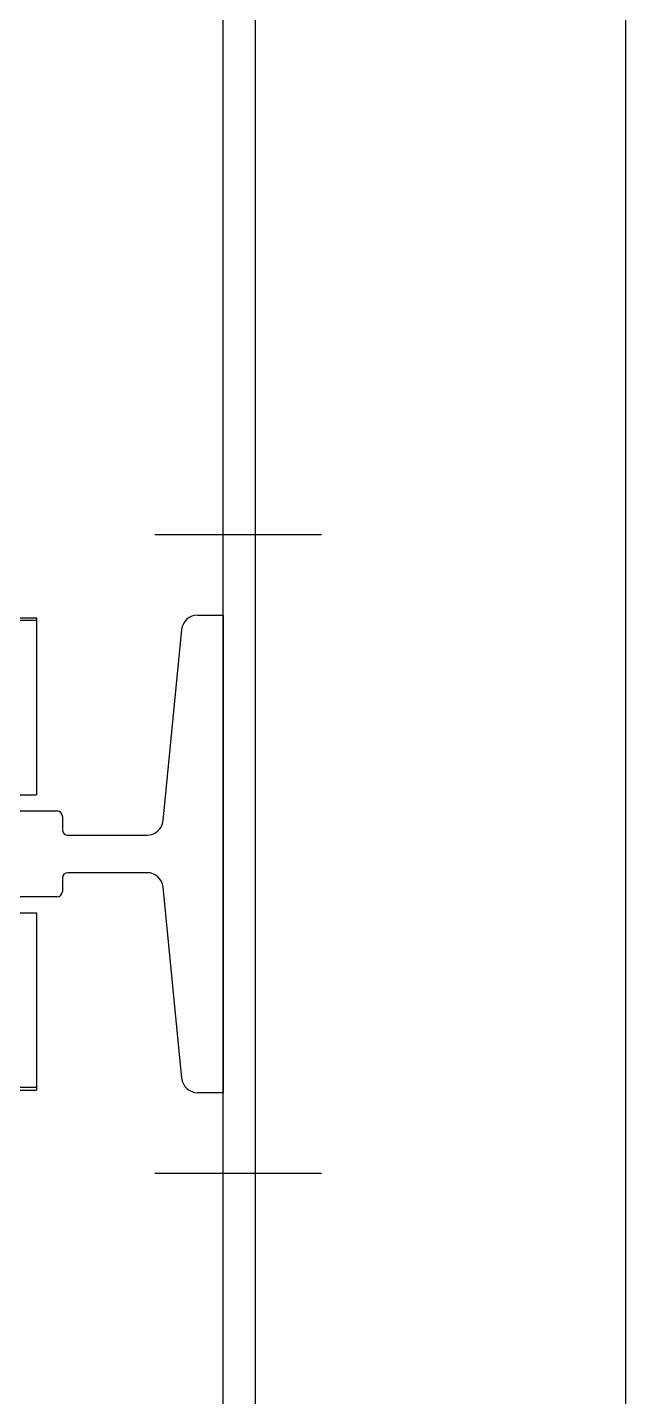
# Model space of a CAD drawing. Header units: millimetres. Extents: x -47382 to 204618, y -51045 to 127155.
# Drawn here: x 140120.9 to 140232.4, y 28270.8 to 28525.9 of the extents above; entities that cross this region are included whole.
import ezdxf

# ---------------------------------------------------------------- set-up
doc = ezdxf.new("R2010")
doc.units = ezdxf.units.MM
doc.header["$LTSCALE"] = 300
doc.header["$MEASUREMENT"] = 0
doc.layers.get('0').update_dxf_attribs({"linetype": 'CONTINUOUS'})
doc.layers.add('A-DETL-PEN8', color=8, linetype='CONTINUOUS')

# ---------------------------------------------------------------- blocks, each defined once
blk = doc.blocks.new('G$C69974227')
at = {"layer": 'A-DETL-PEN8'}
for p, q in [((5227.27, 3689.44, 51500), (5227.27, 4300.43, 51500)), ((5233.27, 3689.44, 51500), (5233.27, 4300.43, 51500)), ((5302.27, 4300.43, 51500), (5302.27, 3689.44, 51500)), ((5214.52, 4059.94, 51500), (5245.57, 4059.94, 51500)), ((5192.47, 4043.94, 51500), (5152.47, 4043.94, 51500)), ((5189.27, 4044.44, 51500), (5192.47, 4044.44, 51500)), ((5192.47, 4044.44, 51500), (5192.47, 4043.94, 51500)), ((5192.47, 4043.94, 51500), (5192.47, 4011.44, 51500)), ((5222.49, 4044.94, 51500), (5227.27, 4044.94, 51500)), ((5227.27, 4044.94, 51500), (5227.27, 3955.94, 51500)), ((5216.03, 4006.65, 51500), (5219.51, 4042.23, 51500)), ((5161.27, 4011.44, 51500), (5192.47, 4011.44, 51500)), ((5166.27, 4008.44, 51500), (5196.27, 4008.44, 51500)), ((5197.27, 4007.44, 51500), (5197.27, 4004.94, 51500)), ((5198.27, 4003.94, 51500), (5213.05, 4003.94, 51500)), ((5197.27, 3995.94, 51500), (5197.27, 3993.44, 51500)), ((5213.05, 3996.94, 51500), (5198.27, 3996.94, 51500)), ((5219.51, 3958.65, 51500), (5216.03, 3994.23, 51500)), ((5196.27, 3992.44, 51500), (5166.27, 3992.44, 51500)), ((5161.27, 3989.44, 51500), (5192.47, 3989.44, 51500)), ((5192.47, 3989.44, 51500), (5192.47, 3956.94, 51500)), ((5192.47, 3956.94, 51500), (5152.47, 3956.94, 51500)), ((5189.27, 3956.44, 51500), (5192.47, 3956.44, 51500)), ((5192.47, 3956.94, 51500), (5192.47, 3956.44, 51500)), ((5227.27, 3955.94, 51500), (5222.49, 3955.94, 51500)), ((5214.52, 3940.94, 51500), (5245.57, 3940.94, 51500))]:
    blk.add_line(p, q, dxfattribs=at)
for centre, radius, start, end in [((5222.49, 4041.94, 51500), 3, 90, 174.4278), ((5196.27, 4007.44, 51500), 1, 0, 90), ((5213.05, 4006.94, 51500), 3, 270, 354.4278), ((5198.27, 4004.94, 51500), 1, 180, 270), ((5198.27, 3995.94, 51500), 1, 90, 180), ((5213.05, 3993.94, 51500), 3, 5.5722, 90), ((5196.27, 3993.44, 51500), 1, 270, 0), ((5222.49, 3958.94, 51500), 3, 185.5722, 270)]:
    blk.add_arc(centre, radius, start, end, dxfattribs=at)

msp = doc.modelspace()

# ---------------------------------------------------------------- block references
msp.add_blockref('G$C69974227', (134930.17, 24371.45, -103000))

doc.saveas('drawing.dxf')
